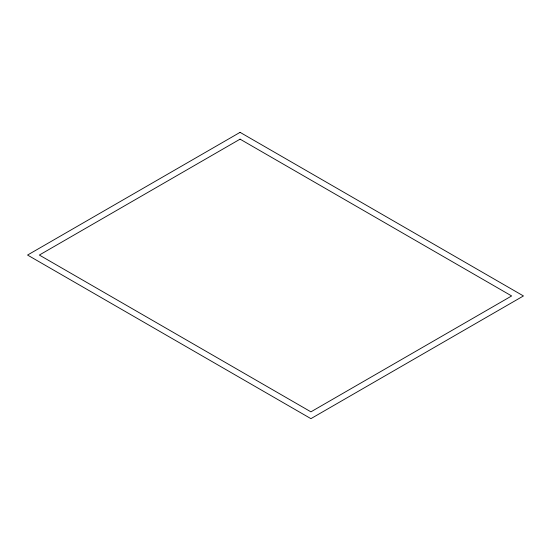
<?xml version="1.0" encoding="UTF-8"?>
<svg xmlns="http://www.w3.org/2000/svg" width="551" height="551" viewBox="0 0 551 551"><rect width="100%" height="100%" fill="white"/><g stroke="black" fill="none" stroke-linecap="round" stroke-linejoin="round"><path stroke-width="0.83" d="M240.078 132.35L27.55 255.051L310.922 418.65L523.45 295.949L240.078 132.35M240.078 139.162L39.355 255.051L310.922 411.838L511.645 295.949L240.078 139.162"/></g></svg>
